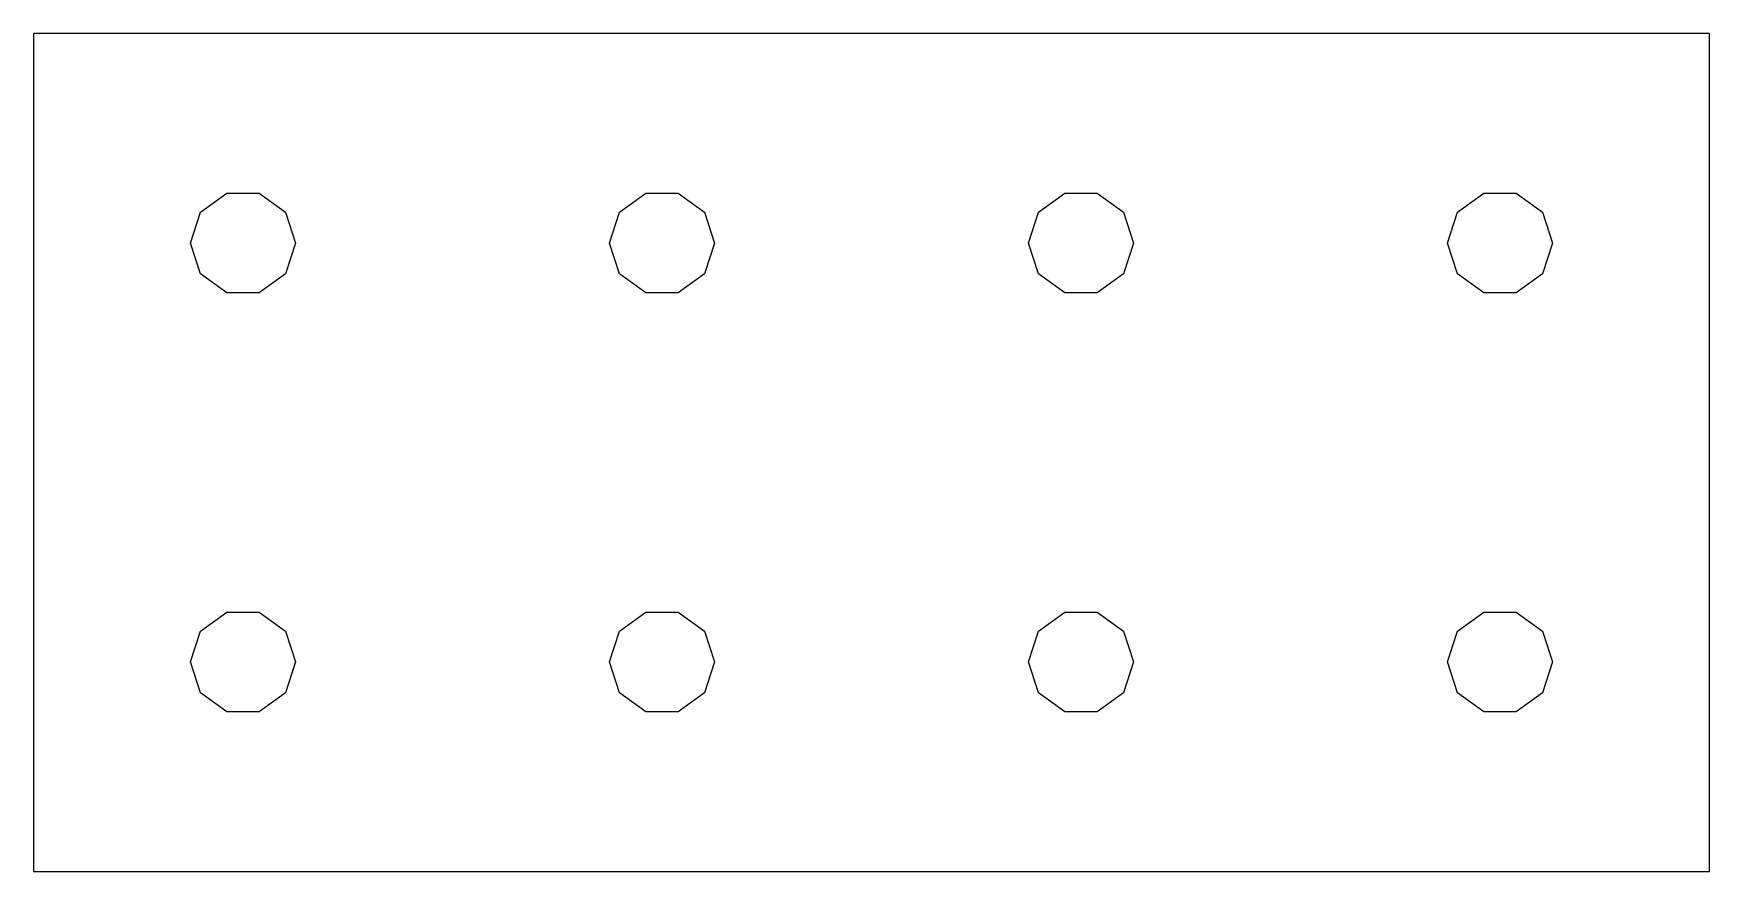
# Model space of a CAD drawing. Header units: metres. Extents: x -40 to 40, y -20 to 20.
import ezdxf

# ---------------------------------------------------------------- set-up
doc = ezdxf.new("R2010")
doc.units = ezdxf.units.M

msp = doc.modelspace()

# ---------------------------------------------------------------- linework, layer by layer
for p, q in [((40, 20), (-40, 20)), ((-40, 20), (-40, -20)), ((40, -20), (40, 20)), ((-32.0225, 11.4695), (-30.7725, 12.3776)), ((-30.7725, 12.3776), (-29.2274, 12.3776)), ((-29.2274, 12.3776), (-27.9774, 11.4695)), ((-12.0226, 11.4695), (-10.7726, 12.3776)), ((-10.7726, 12.3776), (-9.22746, 12.3776)), ((-9.22746, 12.3776), (-7.97746, 11.4695)), ((7.97746, 11.4695), (9.22746, 12.3776)), ((9.22746, 12.3776), (10.7726, 12.3776)), ((10.7726, 12.3776), (12.0226, 11.4695)), ((27.9774, 11.4695), (29.2274, 12.3776)), ((29.2274, 12.3776), (30.7725, 12.3776)), ((30.7725, 12.3776), (32.0225, 11.4695)), ((-32.5, 10), (-32.0225, 11.4695)), ((-27.9774, 11.4695), (-27.5, 10)), ((-12.5, 10), (-12.0226, 11.4695)), ((-7.97746, 11.4695), (-7.5, 10)), ((7.5, 10), (7.97746, 11.4695)), ((12.0226, 11.4695), (12.5, 10)), ((27.5, 10), (27.9774, 11.4695)), ((32.0225, 11.4695), (32.5, 10)), ((-32.0225, 8.53053), (-32.5, 10)), ((-27.5, 10), (-27.9774, 8.53053)), ((-12.0226, 8.53053), (-12.5, 10)), ((-7.5, 10), (-7.97746, 8.53053)), ((7.97746, 8.53053), (7.5, 10)), ((12.5, 10), (12.0226, 8.53053)), ((27.9774, 8.53053), (27.5, 10)), ((32.5, 10), (32.0225, 8.53053)), ((-30.7725, 7.62234), (-32.0225, 8.53053)), ((-27.9774, 8.53053), (-29.2274, 7.62234)), ((-10.7726, 7.62234), (-12.0226, 8.53053)), ((-7.97746, 8.53053), (-9.22746, 7.62234)), ((9.22746, 7.62234), (7.97746, 8.53053)), ((12.0226, 8.53053), (10.7726, 7.62234)), ((29.2274, 7.62234), (27.9774, 8.53053)), ((32.0225, 8.53053), (30.7725, 7.62234)), ((-29.2274, 7.62234), (-30.7725, 7.62234)), ((-9.22746, 7.62234), (-10.7726, 7.62234)), ((10.7726, 7.62234), (9.22746, 7.62234)), ((30.7725, 7.62234), (29.2274, 7.62234)), ((-32.0225, -8.53053), (-30.7725, -7.62234)), ((-30.7725, -7.62234), (-29.2274, -7.62234)), ((-29.2274, -7.62234), (-27.9774, -8.53053)), ((-12.0226, -8.53053), (-10.7726, -7.62234)), ((-10.7726, -7.62234), (-9.22746, -7.62234)), ((-9.22746, -7.62234), (-7.97746, -8.53053)), ((7.97746, -8.53053), (9.22746, -7.62234)), ((9.22746, -7.62234), (10.7726, -7.62234)), ((10.7726, -7.62234), (12.0226, -8.53053)), ((27.9774, -8.53053), (29.2274, -7.62234)), ((29.2274, -7.62234), (30.7725, -7.62234)), ((30.7725, -7.62234), (32.0225, -8.53053)), ((-32.5, -10), (-32.0225, -8.53053)), ((-27.9774, -8.53053), (-27.5, -10)), ((-12.5, -10), (-12.0226, -8.53053)), ((-7.97746, -8.53053), (-7.5, -10)), ((7.5, -10), (7.97746, -8.53053)), ((12.0226, -8.53053), (12.5, -10)), ((27.5, -10), (27.9774, -8.53053)), ((32.0225, -8.53053), (32.5, -10)), ((-32.0225, -11.4695), (-32.5, -10)), ((-27.5, -10), (-27.9774, -11.4695)), ((-12.0226, -11.4695), (-12.5, -10)), ((-7.5, -10), (-7.97746, -11.4695)), ((7.97746, -11.4695), (7.5, -10)), ((12.5, -10), (12.0226, -11.4695)), ((27.9774, -11.4695), (27.5, -10)), ((32.5, -10), (32.0225, -11.4695)), ((-30.7725, -12.3776), (-32.0225, -11.4695)), ((-27.9774, -11.4695), (-29.2274, -12.3776)), ((-10.7726, -12.3776), (-12.0226, -11.4695)), ((-7.97746, -11.4695), (-9.22746, -12.3776)), ((9.22746, -12.3776), (7.97746, -11.4695)), ((12.0226, -11.4695), (10.7726, -12.3776)), ((29.2274, -12.3776), (27.9774, -11.4695)), ((32.0225, -11.4695), (30.7725, -12.3776)), ((-29.2274, -12.3776), (-30.7725, -12.3776)), ((-9.22746, -12.3776), (-10.7726, -12.3776)), ((10.7726, -12.3776), (9.22746, -12.3776)), ((30.7725, -12.3776), (29.2274, -12.3776)), ((-40, -20), (40, -20))]:
    msp.add_line(p, q)

doc.saveas('drawing.dxf')
